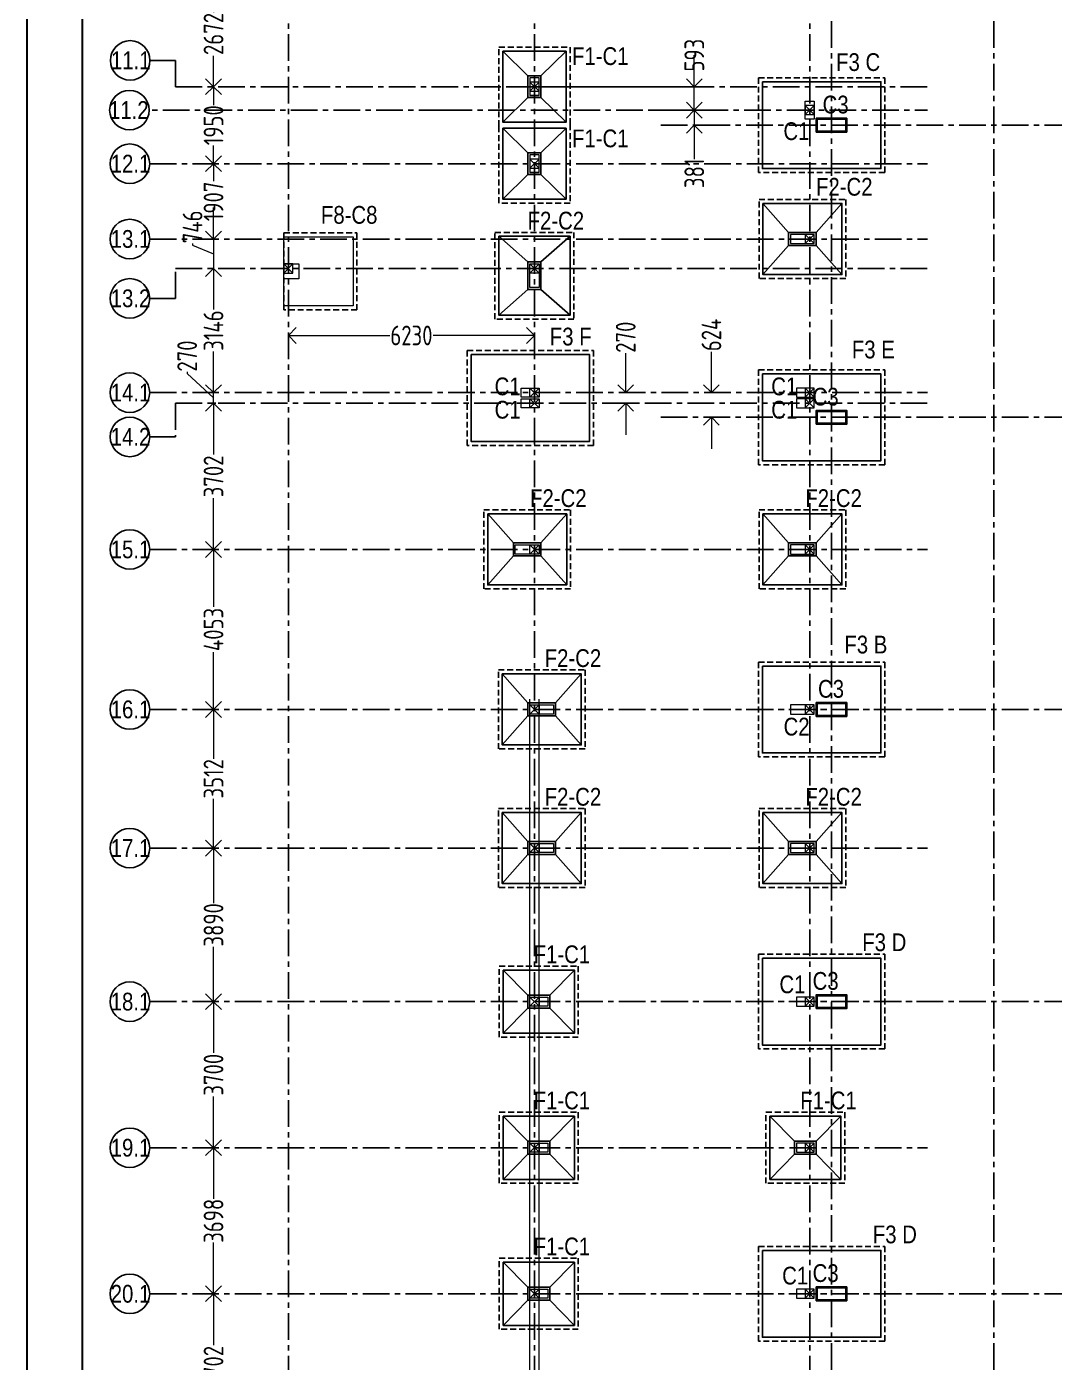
# Model space of a CAD drawing. Header units: inches. Extents: x -605 to 2991212, y -2872845 to 0.
# Drawn here: x 2283562 to 2309579, y -2703686 to -2669857 of the extents above; entities that cross this region are included whole.
import ezdxf

# ---------------------------------------------------------------- set-up
doc = ezdxf.new("R2010")
doc.units = ezdxf.units.IN
doc.header["$LTSCALE"] = 600
doc.header["$MEASUREMENT"] = 0
doc.linetypes.add('CENTER', pattern=[2, 1.25, -0.25, 0.25, -0.25])
doc.linetypes.add('DASHED2', pattern=[0.375, 0.25, -0.125])
for name, color, linetype, lineweight in [('GB', 6, 'Continuous', 20), ('PV_MASONRY', 10, 'Continuous', 0), ('PV_TEXT_ROMANS', 7, 'Continuous', 0), ('rDIMension', 1, 'Continuous', 18), ('rRCC 2', 40, 'Continuous', 15), ('rSHEET', 2, 'Continuous', 30)]:
    doc.layers.add(name, color=color, linetype=linetype, lineweight=lineweight)
doc.layers.add('SnT-CENTER2', color=8, linetype='CENTER')
doc.styles.add('DIM', font='geniso.shx', dxfattribs={"width": 0.85})
doc.styles.add('J.P', font='ARIALN.TTF')
doc.dimstyles.new('ST-100', dxfattribs={"dimscale": 100, "dimtxt": 2.5, "dimasz": 2, "dimexe": 0.18, "dimexo": 0.0625, "dimgap": 0.2, "dimtad": 0, "dimdec": 0, "dimzin": 0, "dimdsep": 46, "dimtxsty": 'DIM', "dimblk": 'OPEN90', "dimcen": 0.09, "dimclrd": 256, "dimclrt": 7, "dimadec": 0, "dimazin": 0, "dimtfac": 1, "dimtdec": 0, "dimtofl": 0, "dimtmove": 0, "dimatfit": 3, "dimldrblk": 'OPEN90', "dimfxl": 1, "dimtolj": 1, "dimtzin": 0, "dimlwd": -1, "dimarcsym": 0})

# ---------------------------------------------------------------- blocks, each defined once
blk = doc.blocks.new('_Open90')
at = {"color": 0, "linetype": 'ByBlock', "lineweight": -2}
for p, q in [((0, 0), (-1, 0)), ((-0.5, 0.5), (0, 0)), ((0, 0), (-0.5, -0.5))]:
    blk.add_line(p, q, dxfattribs=at)
blk = doc.blocks.new('*D1344')
at = {"layer": 'Defpoints', "color": 0, "linetype": 'ByBlock'}
for p in [(2288538, -2668705), (2288291, -2671377), (2288291, -2671377)]:
    blk.add_point(p, dxfattribs=at)
at = {"layer": 'rDIMension', "color": 0, "linetype": 'ByBlock', "lineweight": -2}
for p, q in [((2288538, -2668705), (2288291, -2668705)), ((2288291, -2671377), (2288291, -2671377))]:
    blk.add_line(p, q, dxfattribs=at)
at = {"layer": 'rDIMension'}
for p, q in [((2288291, -2669105), (2288291, -2669489)), ((2288291, -2670977), (2288291, -2670592))]:
    blk.add_line(p, q, dxfattribs=at)
at = {"layer": 'rDIMension', "linetype": 'ByBlock', "xscale": 400, "yscale": 400, "zscale": 400}
for p, rotation in [((2288291, -2668705), 90), ((2288291, -2671377), 270)]:
    blk.add_blockref('_Open90', p, dxfattribs=dict(at, rotation=rotation))
at = {"layer": 'rDIMension', "color": 7, "linetype": 'ByBlock', "insert": (2288291, -2670041), "char_height": 500, "attachment_point": 5, "rotation": 90, "style": 'DIM'}
blk.add_mtext('\\A1;2672', dxfattribs=at)
blk = doc.blocks.new('*D1345')
at = {"layer": 'Defpoints', "color": 0, "linetype": 'ByBlock'}
for p in [(2288291, -2671377), (2288291, -2673327), (2288291, -2673327)]:
    blk.add_point(p, dxfattribs=at)
at = {"layer": 'rDIMension', "color": 0, "linetype": 'ByBlock', "lineweight": -2}
for p, q in [((2288291, -2671377), (2288291, -2671377)), ((2288291, -2673327), (2288291, -2673327))]:
    blk.add_line(p, q, dxfattribs=at)
at = {"layer": 'rDIMension'}
for p, q in [((2288291, -2671777), (2288291, -2671842)), ((2288291, -2672927), (2288291, -2672862))]:
    blk.add_line(p, q, dxfattribs=at)
at = {"layer": 'rDIMension', "linetype": 'ByBlock', "xscale": 400, "yscale": 400, "zscale": 400}
for p, rotation in [((2288291, -2671377), 90), ((2288291, -2673327), 270)]:
    blk.add_blockref('_Open90', p, dxfattribs=dict(at, rotation=rotation))
at = {"layer": 'rDIMension', "color": 7, "linetype": 'ByBlock', "insert": (2288291, -2672352), "char_height": 500, "attachment_point": 5, "rotation": 90, "style": 'DIM'}
blk.add_mtext('\\A1;1950', dxfattribs=at)
blk = doc.blocks.new('*D1346')
at = {"layer": 'Defpoints', "color": 0, "linetype": 'ByBlock'}
for p in [(2288291, -2673327), (2288291, -2675235), (2288291, -2675235)]:
    blk.add_point(p, dxfattribs=at)
at = {"layer": 'rDIMension', "color": 0, "linetype": 'ByBlock', "lineweight": -2}
for p, q in [((2288291, -2673327), (2288291, -2673327)), ((2288291, -2675235), (2288291, -2675235))]:
    blk.add_line(p, q, dxfattribs=at)
at = {"layer": 'rDIMension'}
for p, q in [((2288291, -2673727), (2288291, -2673771)), ((2288291, -2674835), (2288291, -2674790))]:
    blk.add_line(p, q, dxfattribs=at)
at = {"layer": 'rDIMension', "linetype": 'ByBlock', "xscale": 400, "yscale": 400, "zscale": 400}
for p, rotation in [((2288291, -2673327), 90), ((2288291, -2675235), 270)]:
    blk.add_blockref('_Open90', p, dxfattribs=dict(at, rotation=rotation))
at = {"layer": 'rDIMension', "color": 7, "linetype": 'ByBlock', "insert": (2288291, -2674281), "char_height": 500, "attachment_point": 5, "rotation": 90, "style": 'DIM'}
blk.add_mtext('\\A1;1907', dxfattribs=at)
blk = doc.blocks.new('*D1347')
at = {"layer": 'Defpoints', "color": 0, "linetype": 'ByBlock'}
for p in [(2288291, -2675980), (2288291, -2679126), (2288291, -2679126)]:
    blk.add_point(p, dxfattribs=at)
at = {"layer": 'rDIMension', "color": 0, "linetype": 'ByBlock', "lineweight": -2}
for p, q in [((2288291, -2675980), (2288291, -2675980)), ((2288291, -2679126), (2288291, -2679126))]:
    blk.add_line(p, q, dxfattribs=at)
at = {"layer": 'rDIMension'}
for p, q in [((2288291, -2676380), (2288291, -2677023)), ((2288291, -2678726), (2288291, -2678083))]:
    blk.add_line(p, q, dxfattribs=at)
at = {"layer": 'rDIMension', "linetype": 'ByBlock', "xscale": 400, "yscale": 400, "zscale": 400}
for p, rotation in [((2288291, -2675980), 90), ((2288291, -2679126), 270)]:
    blk.add_blockref('_Open90', p, dxfattribs=dict(at, rotation=rotation))
at = {"layer": 'rDIMension', "color": 7, "linetype": 'ByBlock', "insert": (2288291, -2677553), "char_height": 500, "attachment_point": 5, "rotation": 90, "style": 'DIM'}
blk.add_mtext('\\A1;3146', dxfattribs=at)
blk = doc.blocks.new('*D1348')
at = {"layer": 'Defpoints', "color": 0, "linetype": 'ByBlock'}
for p in [(2288291, -2679396), (2288291, -2683098), (2288291, -2683098)]:
    blk.add_point(p, dxfattribs=at)
at = {"layer": 'rDIMension', "color": 0, "linetype": 'ByBlock', "lineweight": -2}
for p, q in [((2288291, -2679396), (2288291, -2679396)), ((2288291, -2683098), (2288291, -2683098))]:
    blk.add_line(p, q, dxfattribs=at)
at = {"layer": 'rDIMension'}
for p, q in [((2288291, -2679796), (2288291, -2680696)), ((2288291, -2682698), (2288291, -2681798))]:
    blk.add_line(p, q, dxfattribs=at)
at = {"layer": 'rDIMension', "linetype": 'ByBlock', "xscale": 400, "yscale": 400, "zscale": 400}
for p, rotation in [((2288291, -2679396), 90), ((2288291, -2683098), 270)]:
    blk.add_blockref('_Open90', p, dxfattribs=dict(at, rotation=rotation))
at = {"layer": 'rDIMension', "color": 7, "linetype": 'ByBlock', "insert": (2288291, -2681247), "char_height": 500, "attachment_point": 5, "rotation": 90, "style": 'DIM'}
blk.add_mtext('\\A1;3702', dxfattribs=at)
blk = doc.blocks.new('*D1349')
at = {"layer": 'Defpoints', "color": 0, "linetype": 'ByBlock'}
for p in [(2288291, -2683098), (2288291, -2687150), (2288291, -2687150)]:
    blk.add_point(p, dxfattribs=at)
at = {"layer": 'rDIMension', "color": 0, "linetype": 'ByBlock', "lineweight": -2}
for p, q in [((2288291, -2683098), (2288291, -2683098)), ((2288291, -2687150), (2288291, -2687150))]:
    blk.add_line(p, q, dxfattribs=at)
at = {"layer": 'rDIMension'}
for p, q in [((2288291, -2683498), (2288291, -2684552)), ((2288291, -2686750), (2288291, -2685697))]:
    blk.add_line(p, q, dxfattribs=at)
at = {"layer": 'rDIMension', "linetype": 'ByBlock', "xscale": 400, "yscale": 400, "zscale": 400}
for p, rotation in [((2288291, -2683098), 90), ((2288291, -2687150), 270)]:
    blk.add_blockref('_Open90', p, dxfattribs=dict(at, rotation=rotation))
at = {"layer": 'rDIMension', "color": 7, "linetype": 'ByBlock', "insert": (2288291, -2685124), "char_height": 500, "attachment_point": 5, "rotation": 90, "style": 'DIM'}
blk.add_mtext('\\A1;4053', dxfattribs=at)
blk = doc.blocks.new('*D1350')
at = {"layer": 'Defpoints', "color": 0, "linetype": 'ByBlock'}
for p in [(2288291, -2687150), (2288291, -2690662), (2288291, -2690662)]:
    blk.add_point(p, dxfattribs=at)
at = {"layer": 'rDIMension', "color": 0, "linetype": 'ByBlock', "lineweight": -2}
for p, q in [((2288291, -2687150), (2288291, -2687150)), ((2288291, -2690662), (2288291, -2690662))]:
    blk.add_line(p, q, dxfattribs=at)
at = {"layer": 'rDIMension'}
for p, q in [((2288291, -2687550), (2288291, -2688397)), ((2288291, -2690262), (2288291, -2689415))]:
    blk.add_line(p, q, dxfattribs=at)
at = {"layer": 'rDIMension', "linetype": 'ByBlock', "xscale": 400, "yscale": 400, "zscale": 400}
for p, rotation in [((2288291, -2687150), 90), ((2288291, -2690662), 270)]:
    blk.add_blockref('_Open90', p, dxfattribs=dict(at, rotation=rotation))
at = {"layer": 'rDIMension', "color": 7, "linetype": 'ByBlock', "insert": (2288291, -2688906), "char_height": 500, "attachment_point": 5, "rotation": 90, "style": 'DIM'}
blk.add_mtext('\\A1;3512', dxfattribs=at)
blk = doc.blocks.new('*D1351')
at = {"layer": 'Defpoints', "color": 0, "linetype": 'ByBlock'}
for p in [(2288291, -2690662), (2288291, -2694552), (2288291, -2694552)]:
    blk.add_point(p, dxfattribs=at)
at = {"layer": 'rDIMension', "color": 0, "linetype": 'ByBlock', "lineweight": -2}
for p, q in [((2288291, -2690662), (2288291, -2690662)), ((2288291, -2694552), (2288291, -2694552))]:
    blk.add_line(p, q, dxfattribs=at)
at = {"layer": 'rDIMension'}
for p, q in [((2288291, -2691062), (2288291, -2692055)), ((2288291, -2694152), (2288291, -2693159))]:
    blk.add_line(p, q, dxfattribs=at)
at = {"layer": 'rDIMension', "linetype": 'ByBlock', "xscale": 400, "yscale": 400, "zscale": 400}
for p, rotation in [((2288291, -2690662), 90), ((2288291, -2694552), 270)]:
    blk.add_blockref('_Open90', p, dxfattribs=dict(at, rotation=rotation))
at = {"layer": 'rDIMension', "color": 7, "linetype": 'ByBlock', "insert": (2288291, -2692607), "char_height": 500, "attachment_point": 5, "rotation": 90, "style": 'DIM'}
blk.add_mtext('\\A1;3890', dxfattribs=at)
blk = doc.blocks.new('*D1352')
at = {"layer": 'Defpoints', "color": 0, "linetype": 'ByBlock'}
for p in [(2288291, -2694552), (2288291, -2698252), (2288291, -2698252)]:
    blk.add_point(p, dxfattribs=at)
at = {"layer": 'rDIMension', "color": 0, "linetype": 'ByBlock', "lineweight": -2}
for p, q in [((2288291, -2694552), (2288291, -2694552)), ((2288291, -2698252), (2288291, -2698252))]:
    blk.add_line(p, q, dxfattribs=at)
at = {"layer": 'rDIMension'}
for p, q in [((2288291, -2694952), (2288291, -2695851)), ((2288291, -2697852), (2288291, -2696953))]:
    blk.add_line(p, q, dxfattribs=at)
at = {"layer": 'rDIMension', "linetype": 'ByBlock', "xscale": 400, "yscale": 400, "zscale": 400}
for p, rotation in [((2288291, -2694552), 90), ((2288291, -2698252), 270)]:
    blk.add_blockref('_Open90', p, dxfattribs=dict(at, rotation=rotation))
at = {"layer": 'rDIMension', "color": 7, "linetype": 'ByBlock', "insert": (2288291, -2696402), "char_height": 500, "attachment_point": 5, "rotation": 90, "style": 'DIM'}
blk.add_mtext('\\A1;3700', dxfattribs=at)
blk = doc.blocks.new('*D1353')
at = {"layer": 'Defpoints', "color": 0, "linetype": 'ByBlock'}
for p in [(2288291, -2698252), (2288291, -2701950), (2288291, -2701950)]:
    blk.add_point(p, dxfattribs=at)
at = {"layer": 'rDIMension', "color": 0, "linetype": 'ByBlock', "lineweight": -2}
for p, q in [((2288291, -2698252), (2288291, -2698252)), ((2288291, -2701950), (2288291, -2701950))]:
    blk.add_line(p, q, dxfattribs=at)
at = {"layer": 'rDIMension'}
for p, q in [((2288291, -2698652), (2288291, -2699549)), ((2288291, -2701550), (2288291, -2700653))]:
    blk.add_line(p, q, dxfattribs=at)
at = {"layer": 'rDIMension', "linetype": 'ByBlock', "xscale": 400, "yscale": 400, "zscale": 400}
for p, rotation in [((2288291, -2698252), 90), ((2288291, -2701950), 270)]:
    blk.add_blockref('_Open90', p, dxfattribs=dict(at, rotation=rotation))
at = {"layer": 'rDIMension', "color": 7, "linetype": 'ByBlock', "insert": (2288291, -2700101), "char_height": 500, "attachment_point": 5, "rotation": 90, "style": 'DIM'}
blk.add_mtext('\\A1;3698', dxfattribs=at)
blk = doc.blocks.new('*D1354')
at = {"layer": 'Defpoints', "color": 0, "linetype": 'ByBlock'}
for p in [(2288291, -2701950), (2288291, -2705652), (2288291, -2705652)]:
    blk.add_point(p, dxfattribs=at)
at = {"layer": 'rDIMension', "color": 0, "linetype": 'ByBlock', "lineweight": -2}
for p, q in [((2288291, -2701950), (2288291, -2701950)), ((2288291, -2705652), (2288291, -2705652))]:
    blk.add_line(p, q, dxfattribs=at)
at = {"layer": 'rDIMension'}
for p, q in [((2288291, -2702350), (2288291, -2703250)), ((2288291, -2705252), (2288291, -2704353))]:
    blk.add_line(p, q, dxfattribs=at)
at = {"layer": 'rDIMension', "linetype": 'ByBlock', "xscale": 400, "yscale": 400, "zscale": 400}
for p, rotation in [((2288291, -2701950), 90), ((2288291, -2705652), 270)]:
    blk.add_blockref('_Open90', p, dxfattribs=dict(at, rotation=rotation))
at = {"layer": 'rDIMension', "color": 7, "linetype": 'ByBlock', "insert": (2288291, -2703801), "char_height": 500, "attachment_point": 5, "rotation": 90, "style": 'DIM'}
blk.add_mtext('\\A1;3702', dxfattribs=at)
blk = doc.blocks.new('*D1423')
at = {"layer": 'Defpoints', "color": 0, "linetype": 'ByBlock'}
for p in [(2300898, -2679126), (2301269, -2679126), (2301269, -2679750)]:
    blk.add_point(p, dxfattribs=at)
at = {"layer": 'rDIMension'}
for p, q in [((2300898, -2679126), (2300898, -2678088)), ((2300898, -2678726), (2300898, -2678326)), ((2300898, -2680150), (2300898, -2680550))]:
    blk.add_line(p, q, dxfattribs=at)
at = {"layer": 'rDIMension', "color": 0, "linetype": 'ByBlock', "lineweight": -2}
for p, q in [((2301269, -2679126), (2300898, -2679126)), ((2301269, -2679750), (2300898, -2679750))]:
    blk.add_line(p, q, dxfattribs=at)
at = {"layer": 'rDIMension', "linetype": 'ByBlock', "xscale": 400, "yscale": 400, "zscale": 400}
for p, rotation in [((2300898, -2679126), 270), ((2300898, -2679750), 90)]:
    blk.add_blockref('_Open90', p, dxfattribs=dict(at, rotation=rotation))
at = {"layer": 'rDIMension', "color": 7, "linetype": 'ByBlock', "insert": (2300898, -2677664), "char_height": 500, "attachment_point": 5, "rotation": 90, "style": 'DIM'}
blk.add_mtext('\\A1;624', dxfattribs=at)
blk = doc.blocks.new('*D1424')
at = {"layer": 'Defpoints', "color": 0, "linetype": 'ByBlock'}
for p in [(2300865, -2671970), (2300465, -2672350), (2300865, -2672350)]:
    blk.add_point(p, dxfattribs=at)
at = {"layer": 'rDIMension'}
for p, q in [((2300465, -2671570), (2300465, -2671170)), ((2300465, -2672350), (2300465, -2673209)), ((2300465, -2672750), (2300465, -2673150))]:
    blk.add_line(p, q, dxfattribs=at)
at = {"layer": 'rDIMension', "color": 0, "linetype": 'ByBlock', "lineweight": -2}
for p, q in [((2300865, -2671970), (2300465, -2671970)), ((2300865, -2672350), (2300465, -2672350))]:
    blk.add_line(p, q, dxfattribs=at)
at = {"layer": 'rDIMension', "linetype": 'ByBlock', "xscale": 400, "yscale": 400, "zscale": 400}
for p, rotation in [((2300465, -2671970), 270), ((2300465, -2672350), 90)]:
    blk.add_blockref('_Open90', p, dxfattribs=dict(at, rotation=rotation))
at = {"layer": 'rDIMension', "color": 7, "linetype": 'ByBlock', "insert": (2300465, -2673569), "char_height": 500, "attachment_point": 5, "rotation": 90, "style": 'DIM'}
blk.add_mtext('\\A1;381', dxfattribs=at)
blk = doc.blocks.new('*D1438')
at = {"layer": 'Defpoints', "color": 0, "linetype": 'DASHED2'}
for p in [(2298728, -2679126), (2299007, -2679126), (2299007, -2679396)]:
    blk.add_point(p, dxfattribs=at)
at = {"layer": 'rDIMension'}
for p, q in [((2298728, -2679126), (2298728, -2678123)), ((2298728, -2678726), (2298728, -2678326)), ((2298728, -2679796), (2298728, -2680196))]:
    blk.add_line(p, q, dxfattribs=at)
at = {"layer": 'rDIMension', "color": 0, "linetype": 'ByBlock', "lineweight": -2}
for p, q in [((2299007, -2679126), (2298728, -2679126)), ((2299007, -2679396), (2298728, -2679396))]:
    blk.add_line(p, q, dxfattribs=at)
at = {"layer": 'rDIMension', "linetype": 'DASHED2', "xscale": 400, "yscale": 400, "zscale": 400}
for p, rotation in [((2298728, -2679126), 270), ((2298728, -2679396), 90)]:
    blk.add_blockref('_Open90', p, dxfattribs=dict(at, rotation=rotation))
at = {"layer": 'rDIMension', "color": 7, "linetype": 'DASHED2', "insert": (2298728, -2677721), "char_height": 500, "attachment_point": 5, "rotation": 90, "style": 'DIM'}
blk.add_mtext('\\A1;270', dxfattribs=at)
blk = doc.blocks.new('*D1445')
at = {"layer": 'Defpoints', "color": 0, "linetype": 'DASHED2'}
for p in [(2295724, -2671377), (2299349, -2671970), (2300465, -2671970)]:
    blk.add_point(p, dxfattribs=at)
at = {"layer": 'rDIMension'}
for p, q in [((2300465, -2670977), (2300465, -2670577)), ((2300465, -2672370), (2300465, -2672770))]:
    blk.add_line(p, q, dxfattribs=at)
at = {"layer": 'rDIMension', "color": 0, "linetype": 'ByBlock', "lineweight": -2}
for p, q in [((2295724, -2671377), (2300465, -2671377)), ((2299349, -2671970), (2300465, -2671970))]:
    blk.add_line(p, q, dxfattribs=at)
at = {"layer": 'rDIMension', "linetype": 'DASHED2', "xscale": 400, "yscale": 400, "zscale": 400}
for p, rotation in [((2300465, -2671377), 270), ((2300465, -2671970), 90)]:
    blk.add_blockref('_Open90', p, dxfattribs=dict(at, rotation=rotation))
at = {"layer": 'rDIMension', "color": 7, "linetype": 'DASHED2', "insert": (2300465, -2670577), "char_height": 500, "attachment_point": 5, "rotation": 90, "style": 'DIM'}
blk.add_mtext('\\A1;593', dxfattribs=at)
blk = doc.blocks.new('*D1461')
at = {"layer": 'Defpoints', "color": 0, "linetype": 'DASHED2'}
for p in [(2288291, -2679126), (2288351, -2679126), (2288351, -2679396)]:
    blk.add_point(p, dxfattribs=at)
at = {"layer": 'rDIMension'}
for p, q in [((2288291, -2678726), (2288291, -2678326)), ((2287623, -2678601), (2287623, -2678641)), ((2287623, -2678641), (2288291, -2679261)), ((2288291, -2679396), (2288291, -2679126)), ((2288291, -2679796), (2288291, -2680196))]:
    blk.add_line(p, q, dxfattribs=at)
at = {"layer": 'rDIMension', "color": 0, "linetype": 'ByBlock', "lineweight": -2}
for p, q in [((2288351, -2679126), (2288291, -2679126)), ((2288351, -2679396), (2288291, -2679396))]:
    blk.add_line(p, q, dxfattribs=at)
at = {"layer": 'rDIMension', "linetype": 'DASHED2', "xscale": 400, "yscale": 400, "zscale": 400}
for p, rotation in [((2288291, -2679126), 270), ((2288291, -2679396), 90)]:
    blk.add_blockref('_Open90', p, dxfattribs=dict(at, rotation=rotation))
at = {"layer": 'rDIMension', "color": 7, "linetype": 'DASHED2', "insert": (2287623, -2678198), "char_height": 500, "attachment_point": 5, "rotation": 90, "style": 'DIM'}
blk.add_mtext('\\A1;270', dxfattribs=at)
blk = doc.blocks.new('*D1462')
at = {"layer": 'Defpoints', "color": 0, "linetype": 'DASHED2'}
for p in [(2288422, -2675235), (2288291, -2675980), (2288291, -2675980)]:
    blk.add_point(p, dxfattribs=at)
at = {"layer": 'rDIMension'}
for p, q in [((2288291, -2674835), (2288291, -2674435)), ((2287761, -2675350), (2287761, -2675390)), ((2287761, -2675390), (2288291, -2675607)), ((2288291, -2675235), (2288291, -2675980)), ((2288291, -2676380), (2288291, -2676780))]:
    blk.add_line(p, q, dxfattribs=at)
at = {"layer": 'rDIMension', "color": 0, "linetype": 'ByBlock', "lineweight": -2}
for p, q in [((2288422, -2675235), (2288291, -2675235)), ((2288291, -2675980), (2288291, -2675980))]:
    blk.add_line(p, q, dxfattribs=at)
at = {"layer": 'rDIMension', "linetype": 'DASHED2', "xscale": 400, "yscale": 400, "zscale": 400}
for p, rotation in [((2288291, -2675235), 270), ((2288291, -2675980), 90)]:
    blk.add_blockref('_Open90', p, dxfattribs=dict(at, rotation=rotation))
at = {"layer": 'rDIMension', "color": 7, "linetype": 'DASHED2', "insert": (2287761, -2674926), "char_height": 500, "attachment_point": 5, "rotation": 90, "style": 'DIM'}
blk.add_mtext('\\A1;746', dxfattribs=at)
blk = doc.blocks.new('*D1634')
at = {"layer": 'Defpoints', "color": 0, "linetype": 'DASHED2'}
for p in [(2290188, -2677615), (2290188, -2677677), (2296418, -2677615)]:
    blk.add_point(p, dxfattribs=at)
at = {"layer": 'rDIMension', "color": 0, "linetype": 'ByBlock', "lineweight": -2}
for p, q in [((2290188, -2677615), (2290188, -2677677)), ((2296418, -2677615), (2296418, -2677677))]:
    blk.add_line(p, q, dxfattribs=at)
at = {"layer": 'rDIMension'}
for p, q in [((2290588, -2677677), (2292752, -2677677)), ((2296018, -2677677), (2293855, -2677677))]:
    blk.add_line(p, q, dxfattribs=at)
at = {"layer": 'rDIMension', "linetype": 'DASHED2', "xscale": 400, "yscale": 400, "zscale": 400, "rotation": 180}
blk.add_blockref('_Open90', (2290188, -2677677), dxfattribs=at)
at = {"layer": 'rDIMension', "linetype": 'DASHED2', "xscale": 400, "yscale": 400, "zscale": 400}
blk.add_blockref('_Open90', (2296418, -2677677), dxfattribs=at)
at = {"layer": 'rDIMension', "color": 7, "linetype": 'DASHED2', "insert": (2293303, -2677677), "char_height": 500, "attachment_point": 5, "style": 'DIM'}
blk.add_mtext('\\A1;6230', dxfattribs=at)

msp = doc.modelspace()

# ---------------------------------------------------------------- linework, layer by layer
at = {"color": 7, "linetype": 'DASHED2'}
for points in [[(2295518.1, -2672376.9), (2295518.1, -2670376.9), (2297318.1, -2670376.9), (2297318.1, -2672376.9)], [(2297318.1, -2672327.1), (2297318.1, -2674327.1), (2295518.1, -2674327.1), (2295518.1, -2672327.1)]]:
    msp.add_lwpolyline(points, dxfattribs=at)
at = {"color": 1, "linetype": 'ByBlock'}
for points in [[(2297218.1, -2670476.9), (2297218.1, -2672276.9), (2295618.1, -2672276.9), (2295618.1, -2670476.9)], [(2296253.1, -2671651.9), (2296583.1, -2671651.9), (2296583.1, -2671101.9), (2296253.1, -2671101.9)], [(2302188.1, -2671250.4), (2305188.1, -2671250.4), (2305188.1, -2673450.4), (2302188.1, -2673450.4)], [(2297218.1, -2672427.1), (2297218.1, -2674227.1), (2295618.1, -2674227.1), (2295618.1, -2672427.1)], [(2296253.1, -2673602.1), (2296583.1, -2673602.1), (2296583.1, -2673052.1), (2296253.1, -2673052.1)], [(2302203.1, -2674334.5), (2304203.1, -2674334.5), (2304203.1, -2676134.5), (2302203.1, -2676134.5)], [(2297318.1, -2675165.4), (2297318.1, -2677165.4), (2295518.1, -2677165.4), (2295518.1, -2675165.4)], [(2303553.1, -2675399.5), (2303553.1, -2675069.5), (2302853.1, -2675069.5), (2302853.1, -2675399.5)], [(2296253.1, -2675815.4), (2296583.1, -2675815.4), (2296583.1, -2676515.4), (2296253.1, -2676515.4)], [(2294813.1, -2678161.1), (2297813.1, -2678161.1), (2297813.1, -2680361.1), (2294813.1, -2680361.1)], [(2302188.1, -2678650.4), (2305188.1, -2678650.4), (2305188.1, -2680850.4), (2302188.1, -2680850.4)], [(2295233.1, -2682197.6), (2297233.1, -2682197.6), (2297233.1, -2683997.6), (2295233.1, -2683997.6)], [(2302203.1, -2682197.6), (2304203.1, -2682197.6), (2304203.1, -2683997.6), (2302203.1, -2683997.6)], [(2295883.1, -2683262.6), (2295883.1, -2682932.6), (2296583.1, -2682932.6), (2296583.1, -2683262.6)], [(2303553.1, -2683262.6), (2303553.1, -2682932.6), (2302853.1, -2682932.6), (2302853.1, -2683262.6)], [(2295603.1, -2686250.4), (2297603.1, -2686250.4), (2297603.1, -2688050.4), (2295603.1, -2688050.4)], [(2302188.1, -2686050.4), (2305188.1, -2686050.4), (2305188.1, -2688250.4), (2302188.1, -2688250.4)], [(2296253.1, -2687315.4), (2296253.1, -2686985.4), (2296953.1, -2686985.4), (2296953.1, -2687315.4)], [(2295603.1, -2689762), (2297603.1, -2689762), (2297603.1, -2691562), (2295603.1, -2691562)], [(2302203.1, -2689762), (2304203.1, -2689762), (2304203.1, -2691562), (2302203.1, -2691562)], [(2296253.1, -2690827), (2296253.1, -2690497), (2296953.1, -2690497), (2296953.1, -2690827)], [(2303553.1, -2690827), (2303553.1, -2690497), (2302853.1, -2690497), (2302853.1, -2690827)], [(2302188.1, -2693450.4), (2305188.1, -2693450.4), (2305188.1, -2695650.4), (2302188.1, -2695650.4)], [(2295628.1, -2693750.4), (2297428.1, -2693750.4), (2297428.1, -2695350.4), (2295628.1, -2695350.4)], [(2296253.1, -2694715.4), (2296253.1, -2694385.4), (2296803.1, -2694385.4), (2296803.1, -2694715.4)], [(2295628.1, -2697452), (2297428.1, -2697452), (2297428.1, -2699052), (2295628.1, -2699052)], [(2302378.1, -2697452), (2304178.1, -2697452), (2304178.1, -2699052), (2302378.1, -2699052)], [(2296253.1, -2698417), (2296253.1, -2698087), (2296803.1, -2698087), (2296803.1, -2698417)], [(2303553.1, -2698417), (2303553.1, -2698087), (2303003.1, -2698087), (2303003.1, -2698417)], [(2302188.1, -2700850.4), (2305188.1, -2700850.4), (2305188.1, -2703050.4), (2302188.1, -2703050.4)], [(2295628.1, -2701150.4), (2297428.1, -2701150.4), (2297428.1, -2702750.4), (2295628.1, -2702750.4)], [(2296253.1, -2702115.4), (2296253.1, -2701785.4), (2296803.1, -2701785.4), (2296803.1, -2702115.4)]]:
    msp.add_lwpolyline(points, close=True, dxfattribs=at)
for points in [[(2296253.1, -2671101.9), (2295618.1, -2670476.9)], [(2296583.1, -2671101.9), (2297218.1, -2670476.9)], [(2296253.1, -2671651.9), (2295618.1, -2672276.9)], [(2296583.1, -2671651.9), (2297218.1, -2672276.9)], [(2296253.1, -2673052.1), (2295618.1, -2672427.1)], [(2296583.1, -2673052.1), (2297218.1, -2672427.1)], [(2296253.1, -2673602.1), (2295618.1, -2674227.1)], [(2296583.1, -2673602.1), (2297218.1, -2674227.1)], [(2302203.1, -2674334.5), (2302853.1, -2675069.5)], [(2303553.1, -2675069.5), (2304203.1, -2674334.5)], [(2296253.1, -2675815.4), (2295518.1, -2675165.4)], [(2297318.1, -2675165.4), (2296583.1, -2675815.4)], [(2302853.1, -2675399.5), (2302203.1, -2676134.5)], [(2303553.1, -2675399.5), (2304203.1, -2676134.5)], [(2296253.1, -2676515.4), (2295518.1, -2677165.4)], [(2296583.1, -2676515.4), (2297318.1, -2677165.4)], [(2295233.1, -2682197.6), (2295883.1, -2682932.6)], [(2296583.1, -2682932.6), (2297233.1, -2682197.6)], [(2302203.1, -2682197.6), (2302853.1, -2682932.6)], [(2303553.1, -2682932.6), (2304203.1, -2682197.6)], [(2295883.1, -2683262.6), (2295233.1, -2683997.6)], [(2296583.1, -2683262.6), (2297233.1, -2683997.6)], [(2302853.1, -2683262.6), (2302203.1, -2683997.6)], [(2303553.1, -2683262.6), (2304203.1, -2683997.6)], [(2295603.1, -2686250.4), (2296253.1, -2686985.4)], [(2296953.1, -2686985.4), (2297603.1, -2686250.4)], [(2296253.1, -2687315.4), (2295603.1, -2688050.4)], [(2296953.1, -2687315.4), (2297603.1, -2688050.4)], [(2295603.1, -2689762), (2296253.1, -2690497)], [(2296953.1, -2690497), (2297603.1, -2689762)], [(2302203.1, -2689762), (2302853.1, -2690497)], [(2303553.1, -2690497), (2304203.1, -2689762)], [(2296253.1, -2690827), (2295603.1, -2691562)], [(2296953.1, -2690827), (2297603.1, -2691562)], [(2302853.1, -2690827), (2302203.1, -2691562)], [(2303553.1, -2690827), (2304203.1, -2691562)], [(2296253.1, -2694385.4), (2295628.1, -2693750.4)], [(2296803.1, -2694385.4), (2297428.1, -2693750.4)], [(2296253.1, -2694715.4), (2295628.1, -2695350.4)], [(2296803.1, -2694715.4), (2297428.1, -2695350.4)], [(2296253.1, -2698087), (2295628.1, -2697452)], [(2296803.1, -2698087), (2297428.1, -2697452)], [(2303003.1, -2698087), (2302378.1, -2697452)], [(2303553.1, -2698087), (2304178.1, -2697452)], [(2296253.1, -2698417), (2295628.1, -2699052)], [(2296803.1, -2698417), (2297428.1, -2699052)], [(2303003.1, -2698417), (2302378.1, -2699052)], [(2303553.1, -2698417), (2304178.1, -2699052)], [(2296253.1, -2701785.4), (2295628.1, -2701150.4)], [(2296803.1, -2701785.4), (2297428.1, -2701150.4)], [(2296253.1, -2702115.4), (2295628.1, -2702750.4)], [(2296803.1, -2702115.4), (2297428.1, -2702750.4)]]:
    msp.add_lwpolyline(points, dxfattribs=at)
at = {"color": 7, "linetype": 'DASHED2'}
for points in [[(2302088.1, -2671150.4), (2305288.1, -2671150.4), (2305288.1, -2673550.4), (2302088.1, -2673550.4)], [(2302103.1, -2674234.5), (2304303.1, -2674234.5), (2304303.1, -2676234.5), (2302103.1, -2676234.5)], [(2290073.1, -2677030.4), (2290073.1, -2675080.4), (2291923.1, -2675080.4), (2291923.1, -2677030.4)], [(2295418.1, -2675065.4), (2297418.1, -2675065.4), (2297418.1, -2677265.4), (2295418.1, -2677265.4)], [(2294713.1, -2678061.1), (2297913.1, -2678061.1), (2297913.1, -2680461.1), (2294713.1, -2680461.1)], [(2302088.1, -2678550.4), (2305288.1, -2678550.4), (2305288.1, -2680950.4), (2302088.1, -2680950.4)], [(2295133.1, -2682097.6), (2297333.1, -2682097.6), (2297333.1, -2684097.6), (2295133.1, -2684097.6)], [(2302103.1, -2682097.6), (2304303.1, -2682097.6), (2304303.1, -2684097.6), (2302103.1, -2684097.6)], [(2302088.1, -2685950.4), (2305288.1, -2685950.4), (2305288.1, -2688350.4), (2302088.1, -2688350.4)], [(2295503.1, -2686150.4), (2297703.1, -2686150.4), (2297703.1, -2688150.4), (2295503.1, -2688150.4)], [(2295503.1, -2689662), (2297703.1, -2689662), (2297703.1, -2691662), (2295503.1, -2691662)], [(2302103.1, -2689662), (2304303.1, -2689662), (2304303.1, -2691662), (2302103.1, -2691662)], [(2302088.1, -2693350.4), (2305288.1, -2693350.4), (2305288.1, -2695750.4), (2302088.1, -2695750.4)], [(2295528.1, -2693650.4), (2297528.1, -2693650.4), (2297528.1, -2695450.4), (2295528.1, -2695450.4)], [(2295528.1, -2697352), (2297528.1, -2697352), (2297528.1, -2699152), (2295528.1, -2699152)], [(2302278.1, -2697352), (2304278.1, -2697352), (2304278.1, -2699152), (2302278.1, -2699152)], [(2302088.1, -2700750.4), (2305288.1, -2700750.4), (2305288.1, -2703150.4), (2302088.1, -2703150.4)], [(2295528.1, -2701050.4), (2297528.1, -2701050.4), (2297528.1, -2702850.4), (2295528.1, -2702850.4)]]:
    msp.add_lwpolyline(points, close=True, dxfattribs=at)
at = {"color": 3, "linetype": 'ByBlock'}
for points in [[(2303553.1, -2672525.4), (2304323.1, -2672525.4), (2304323.1, -2672175.4), (2303553.1, -2672175.4)], [(2303553.1, -2679925.4), (2304323.1, -2679925.4), (2304323.1, -2679575.4), (2303553.1, -2679575.4)], [(2303553.1, -2687325.4), (2304323.1, -2687325.4), (2304323.1, -2686975.4), (2303553.1, -2686975.4)], [(2303553.1, -2694725.4), (2304323.1, -2694725.4), (2304323.1, -2694375.4), (2303553.1, -2694375.4)], [(2303553.1, -2702125.4), (2304323.1, -2702125.4), (2304323.1, -2701775.4), (2303553.1, -2701775.4)]]:
    msp.add_lwpolyline(points, close=True, dxfattribs=at)
at = {"color": 2, "linetype": 'ByBlock'}
for points in [[(2303578.1, -2672500.4), (2304298.1, -2672500.4), (2304298.1, -2672200.4), (2303578.1, -2672200.4)], [(2303578.1, -2679900.4), (2304298.1, -2679900.4), (2304298.1, -2679600.4), (2303578.1, -2679600.4)], [(2303578.1, -2687300.4), (2304298.1, -2687300.4), (2304298.1, -2687000.4), (2303578.1, -2687000.4)], [(2303578.1, -2694700.4), (2304298.1, -2694700.4), (2304298.1, -2694400.4), (2303578.1, -2694400.4)], [(2303578.1, -2702100.4), (2304298.1, -2702100.4), (2304298.1, -2701800.4), (2303578.1, -2701800.4)]]:
    msp.add_lwpolyline(points, close=True, dxfattribs=at)
at = {"color": 1, "linetype": 'ByBlock'}
for centre in [(2286180.1, -2670710.6), (2286161.1, -2671969.5), (2286174.4, -2673327.1), (2286174.4, -2675234.5), (2286174.4, -2676737.9), (2286174.4, -2679126.1), (2286174.4, -2680247.6), (2286174.4, -2683097.6), (2286174.4, -2687150.4), (2286174.4, -2690662), (2286174.4, -2694552), (2286174.4, -2698252), (2286174.4, -2701952)]:
    msp.add_circle(centre, 500.4, dxfattribs=at)
at = {"layer": 'GB', "color": 1}
msp.add_lwpolyline([(2290073.1, -2676930.4), (2290073.1, -2675180.4), (2291823.1, -2675180.4), (2291823.1, -2676930.4)], close=True, dxfattribs=at)
at = {"layer": 'PV_MASONRY'}
for p, q in [((2296533, -2671601.9), (2296303.1, -2671601.9)), ((2296533, -2673552.1), (2296303.1, -2673552.1))]:
    msp.add_line(p, q, dxfattribs=at)
at = {"layer": 'PV_MASONRY', "color": 8}
for points in [[(2358843.1, -2702248.4), (2358843.1, -2717109.9), (2296303.1, -2717109.9), (2296303.1, -2686887)], [(2358613.1, -2702248.4), (2358613.1, -2716879.9), (2296533.1, -2716879.9), (2296533.1, -2686887)]]:
    msp.add_lwpolyline(points, dxfattribs=at)
at = {"layer": 'rRCC 2', "color": 6}
for p, q in [((2296533.1, -2671491.9), (2296303.1, -2671261.9)), ((2296303.1, -2671491.9), (2296533.1, -2671261.9)), ((2303503.1, -2672084.5), (2303273.1, -2671854.5)), ((2303273.1, -2672084.5), (2303503.1, -2671854.5)), ((2296533.1, -2673442.1), (2296303.1, -2673212.1)), ((2296303.1, -2673442.1), (2296533.1, -2673212.1)), ((2303503.1, -2675119.5), (2303273.1, -2675349.5)), ((2303503.1, -2675349.5), (2303273.1, -2675119.5)), ((2290073.1, -2676095.4), (2290303.1, -2675865.4)), ((2290073.1, -2675865.4), (2290303.1, -2676095.4)), ((2296533.1, -2675865.4), (2296303.1, -2676095.4)), ((2296303.1, -2675865.4), (2296533.1, -2676095.4)), ((2296303.1, -2679011.1), (2296533.1, -2679241.1)), ((2296303.1, -2679241.1), (2296533.1, -2679011.1)), ((2303503.1, -2679011.1), (2303273.1, -2679241.1)), ((2303503.1, -2679241.1), (2303273.1, -2679011.1)), ((2296303.1, -2679281.1), (2296533.1, -2679511.1)), ((2296303.1, -2679511.1), (2296533.1, -2679281.1)), ((2303503.1, -2679281.1), (2303273.1, -2679511.1)), ((2303503.1, -2679511.1), (2303273.1, -2679281.1)), ((2296303.1, -2682982.6), (2296533.1, -2683212.6)), ((2296303.1, -2683212.6), (2296533.1, -2682982.6)), ((2303503.1, -2682982.6), (2303273.1, -2683212.6)), ((2303503.1, -2683212.6), (2303273.1, -2682982.6)), ((2296303.1, -2687035.4), (2296533.1, -2687265.4)), ((2296303.1, -2687265.4), (2296533.1, -2687035.4)), ((2303503.1, -2687035.4), (2303273.1, -2687265.4)), ((2303503.1, -2687265.4), (2303273.1, -2687035.4)), ((2296303.1, -2690547), (2296533.1, -2690777)), ((2296303.1, -2690777), (2296533.1, -2690547)), ((2303503.1, -2690547), (2303273.1, -2690777)), ((2303503.1, -2690777), (2303273.1, -2690547)), ((2296303.1, -2694435.4), (2296533.1, -2694665.4)), ((2296303.1, -2694665.4), (2296533.1, -2694435.4)), ((2303503.1, -2694435.4), (2303273.1, -2694665.4)), ((2303503.1, -2694665.4), (2303273.1, -2694435.4)), ((2296303.1, -2698137), (2296533.1, -2698367)), ((2296303.1, -2698367), (2296533.1, -2698137)), ((2303503.1, -2698137), (2303273.1, -2698367)), ((2303503.1, -2698367), (2303273.1, -2698137)), ((2296303.1, -2701835.4), (2296533.1, -2702065.4)), ((2296303.1, -2702065.4), (2296533.1, -2701835.4)), ((2303503.1, -2701835.4), (2303273.1, -2702065.4)), ((2303503.1, -2702065.4), (2303273.1, -2701835.4))]:
    msp.add_line(p, q, dxfattribs=at)
for points in [[(2296303.1, -2671601.9), (2296533.1, -2671601.9), (2296533.1, -2671151.9), (2296303.1, -2671151.9)], [(2296533.1, -2671491.9), (2296533.1, -2671261.9), (2296303.1, -2671261.9), (2296303.1, -2671491.9)], [(2303273.1, -2671744.5), (2303503.1, -2671744.5), (2303503.1, -2672194.5), (2303273.1, -2672194.5)], [(2303503.1, -2672084.5), (2303503.1, -2671854.5), (2303273.1, -2671854.5), (2303273.1, -2672084.5)], [(2296303.1, -2673552.1), (2296533.1, -2673552.1), (2296533.1, -2673102.1), (2296303.1, -2673102.1)], [(2296533.1, -2673442.1), (2296533.1, -2673212.1), (2296303.1, -2673212.1), (2296303.1, -2673442.1)], [(2303503.1, -2675349.5), (2303503.1, -2675119.5), (2302903.1, -2675119.5), (2302903.1, -2675349.5)], [(2303503.1, -2675119.5), (2303273.1, -2675119.5), (2303273.1, -2675349.5), (2303503.1, -2675349.5)], [(2290073.1, -2676095.4), (2290303.1, -2676095.4), (2290303.1, -2675865.4), (2290073.1, -2675865.4)], [(2290073.1, -2676245.4), (2290073.1, -2675865.4), (2290453.1, -2675865.4), (2290453.1, -2676245.4)], [(2296303.1, -2675865.4), (2296533.1, -2675865.4), (2296533.1, -2676465.4), (2296303.1, -2676465.4)], [(2296533.1, -2675865.4), (2296533.1, -2676095.4), (2296303.1, -2676095.4), (2296303.1, -2675865.4)], [(2296083.1, -2679241.1), (2296083.1, -2679011.1), (2296533.1, -2679011.1), (2296533.1, -2679241.1)], [(2296303.1, -2679011.1), (2296533.1, -2679011.1), (2296533.1, -2679241.1), (2296303.1, -2679241.1)], [(2303503.1, -2679241.1), (2303503.1, -2679011.1), (2303053.1, -2679011.1), (2303053.1, -2679241.1)], [(2303503.1, -2679011.1), (2303273.1, -2679011.1), (2303273.1, -2679241.1), (2303503.1, -2679241.1)], [(2296083.1, -2679511.1), (2296083.1, -2679281.1), (2296533.1, -2679281.1), (2296533.1, -2679511.1)], [(2296303.1, -2679281.1), (2296533.1, -2679281.1), (2296533.1, -2679511.1), (2296303.1, -2679511.1)], [(2303503.1, -2679511.1), (2303503.1, -2679281.1), (2303053.1, -2679281.1), (2303053.1, -2679511.1)], [(2303503.1, -2679281.1), (2303273.1, -2679281.1), (2303273.1, -2679511.1), (2303503.1, -2679511.1)], [(2295933.1, -2683212.6), (2295933.1, -2682982.6), (2296533.1, -2682982.6), (2296533.1, -2683212.6)], [(2296303.1, -2682982.6), (2296533.1, -2682982.6), (2296533.1, -2683212.6), (2296303.1, -2683212.6)], [(2303503.1, -2683212.6), (2303503.1, -2682982.6), (2302903.1, -2682982.6), (2302903.1, -2683212.6)], [(2303503.1, -2682982.6), (2303273.1, -2682982.6), (2303273.1, -2683212.6), (2303503.1, -2683212.6)], [(2296303.1, -2687265.4), (2296303.1, -2687035.4), (2296903.1, -2687035.4), (2296903.1, -2687265.4)], [(2296303.1, -2687035.4), (2296533.1, -2687035.4), (2296533.1, -2687265.4), (2296303.1, -2687265.4)], [(2303503.1, -2687265.4), (2303503.1, -2687035.4), (2302903.1, -2687035.4), (2302903.1, -2687265.4)], [(2303503.1, -2687035.4), (2303273.1, -2687035.4), (2303273.1, -2687265.4), (2303503.1, -2687265.4)], [(2296303.1, -2690777), (2296303.1, -2690547), (2296903.1, -2690547), (2296903.1, -2690777)], [(2296303.1, -2690547), (2296533.1, -2690547), (2296533.1, -2690777), (2296303.1, -2690777)], [(2303503.1, -2690777), (2303503.1, -2690547), (2302903.1, -2690547), (2302903.1, -2690777)], [(2303503.1, -2690547), (2303273.1, -2690547), (2303273.1, -2690777), (2303503.1, -2690777)], [(2296303.1, -2694665.4), (2296303.1, -2694435.4), (2296753.1, -2694435.4), (2296753.1, -2694665.4)], [(2296303.1, -2694435.4), (2296533.1, -2694435.4), (2296533.1, -2694665.4), (2296303.1, -2694665.4)], [(2303503.1, -2694665.4), (2303503.1, -2694435.4), (2303053.1, -2694435.4), (2303053.1, -2694665.4)], [(2303503.1, -2694435.4), (2303273.1, -2694435.4), (2303273.1, -2694665.4), (2303503.1, -2694665.4)], [(2296303.1, -2698367), (2296303.1, -2698137), (2296753.1, -2698137), (2296753.1, -2698367)], [(2296303.1, -2698137), (2296533.1, -2698137), (2296533.1, -2698367), (2296303.1, -2698367)], [(2303503.1, -2698367), (2303503.1, -2698137), (2303053.1, -2698137), (2303053.1, -2698367)], [(2303503.1, -2698137), (2303273.1, -2698137), (2303273.1, -2698367), (2303503.1, -2698367)], [(2296303.1, -2702065.4), (2296303.1, -2701835.4), (2296753.1, -2701835.4), (2296753.1, -2702065.4)], [(2296303.1, -2701835.4), (2296533.1, -2701835.4), (2296533.1, -2702065.4), (2296303.1, -2702065.4)], [(2303503.1, -2702065.4), (2303503.1, -2701835.4), (2303053.1, -2701835.4), (2303053.1, -2702065.4)], [(2303503.1, -2701835.4), (2303273.1, -2701835.4), (2303273.1, -2702065.4), (2303503.1, -2702065.4)]]:
    msp.add_lwpolyline(points, close=True, dxfattribs=at)
at = {"layer": 'rSHEET'}
msp.add_lwpolyline([(2388208.2, -2765195), (2388208.2, -2617194.8), (2283561.5, -2617194.8), (2283561.5, -2765195)], close=True, dxfattribs=at)
msp.add_lwpolyline([(2386801.3, -2762728.3), (2386801.3, -2619661.4, 0.4142136), (2385744.2, -2618604.3), (2286025.5, -2618604.3, 0.4142136), (2284968.4, -2619661.4), (2284968.4, -2762728.3, 0.4142136), (2286025.5, -2763785.4), (2385744.2, -2763785.4, 0.4142136)], format="xyb", close=True, dxfattribs=at)
at = {"layer": 'SnT-CENTER2', "color": 6, "ltscale": 0.9}
for p, q in [((2303938.1, -2622198.1), (2303938.1, -2723586.2)), ((2308048.1, -2622198.1), (2308048.1, -2723586.2)), ((2299614.3, -2672350.4), (2365919.7, -2672350.4)), ((2299614.3, -2679750.4), (2365919.7, -2679750.4)), ((2299614.3, -2687150.4), (2365919.7, -2687150.4)), ((2299614.3, -2694550.4), (2365919.7, -2694550.4)), ((2299614.3, -2701950.4), (2365919.7, -2701950.4))]:
    msp.add_line(p, q, dxfattribs=at)
at = {"layer": 'SnT-CENTER2', "color": 2, "ltscale": 0.9}
for p, q in [((2290188.1, -2623604.3), (2290188.1, -2721906.4)), ((2296418.1, -2623604.3), (2296418.1, -2721906.4)), ((2303388.1, -2623604.3), (2303388.1, -2721906.4)), ((2287329.6, -2670710.6), (2286680.6, -2670710.6)), ((2287329.6, -2671376.9), (2287329.6, -2670710.6)), ((2287329.6, -2671376.9), (2306372.1, -2671376.9)), ((2294165.9, -2671969.5), (2286661.5, -2671969.5)), ((2294165.9, -2671969.5), (2306372.1, -2671969.5)), ((2286674.9, -2673327.1), (2306372.1, -2673327.1)), ((2286674.9, -2675234.5), (2306372.1, -2675234.5)), ((2287329.6, -2675980.4), (2306372.1, -2675980.4)), ((2287329.6, -2676737.9), (2287329.6, -2675980.4)), ((2287329.6, -2676737.9), (2286655.8, -2676737.9)), ((2286674.9, -2679126.1), (2306372.1, -2679126.1)), ((2287329.6, -2679396.1), (2306372.1, -2679396.1)), ((2287329.6, -2679396.1), (2287329.6, -2680247.6)), ((2287329.6, -2680247.6), (2286674.9, -2680247.6)), ((2286674.9, -2683097.6), (2306372.1, -2683097.6)), ((2286674.9, -2687150.4), (2306372.1, -2687150.4)), ((2286674.9, -2690662), (2306372.1, -2690662)), ((2286674.9, -2694550.4), (2306372.1, -2694550.4)), ((2286674.9, -2698252), (2306372.1, -2698252)), ((2286674.9, -2701950.4), (2306372.1, -2701950.4))]:
    msp.add_line(p, q, dxfattribs=at)

# ---------------------------------------------------------------- texts
at = {"layer": 'PV_TEXT_ROMANS', "char_height": 450, "style": 'J.P'}
for s, insert, width, attachment_point in [('\\pxqc;F1-C1', (2297618.4, -2670376.8), 931.892, 1), ('\\pxqc;11.1', (2285729.6, -2670483.7), 931.892, 1), ('\\pxqc;F3 C', (2303541.8, -2670527.9), 2142.609, 1), ('\\pxqc;11.2', (2285680.5, -2671742.6), 931.892, 1), ('\\pxqc;C3', (2302974.7, -2671602.7), 2135.966, 1), ('\\pxqc;F1-C1', (2297618.4, -2672460.6), 931.892, 1), ('\\pxqc;C1', (2301983.1, -2672277.8), 2135.966, 1), ('\\pxqc;12.1', (2285724, -2673100.2), 931.892, 1), ('\\pxqc;F2-C2', (2303795.5, -2673686.4), 931.892, 1), ('\\pxqc;F8-C8', (2291260.3, -2674853.8), 931.892, 7), ('\\pxqc;F2-C2', (2296493.2, -2674543.5), 931.892, 1), ('\\pxqc;13.1', (2285724, -2675007.6), 931.892, 1), ('\\pxqc;13.2', (2285724, -2676511), 931.892, 1), ('\\pxqc;F3 F', (2296645.9, -2677480.7), 1379.089, 1), ('\\pxqc;F3 E', (2303887.2, -2677807.6), 2220.923, 1), ('\\pxqc;14.1', (2285724, -2678899.1), 931.892, 1), ('\\pxqc;C1', (2294669.7, -2678742.3), 2135.966, 1), ('\\pxqc;C1', (2301674.8, -2678742.3), 2135.966, 1), ('\\pxqc;C3', (2302722, -2679002.7), 2135.966, 1), ('\\pxqc;C1', (2294669.7, -2679333.3), 2135.966, 1), ('\\pxqc;C1', (2301674.8, -2679333.3), 2135.966, 1), ('\\pxqc;14.2', (2285724, -2680020.6), 931.892, 1), ('\\pxqc;F2-C2', (2296555.6, -2681572.4), 931.892, 1), ('\\pxqc;F2-C2', (2303525.6, -2681572.4), 931.892, 1), ('\\pxqc;15.1', (2285724, -2682870.7), 931.892, 1), ('\\pxqc;F3 B', (2303346.6, -2685281.4), 2923.952, 1), ('\\pxqc;F2-C2', (2296925.6, -2685625.3), 931.892, 1), ('\\pxqc;C3', (2302859, -2686402.7), 2135.966, 1), ('\\pxqc;16.1', (2285724, -2686923.5), 931.892, 1), ('\\pxqc;C2', (2301987.2, -2687360), 2135.966, 1), ('\\pxqc;F2-C2', (2296925.6, -2689136.8), 931.892, 1), ('\\pxqc;F2-C2', (2303525.6, -2689136.8), 931.892, 1), ('\\pxqc;17.1', (2285724, -2690435.1), 931.892, 1), ('\\pxqc;F1-C1', (2296645.9, -2693126.5), 931.892, 1), ('\\pxqc;F3 D', (2304221.7, -2692821.8), 2106.506, 1), ('\\pxqc;C3', (2302722, -2693801.2), 2135.966, 1), ('\\pxqc;C1', (2301881.5, -2693888), 2135.966, 1), ('\\pxqc;18.1', (2285724, -2694325.1), 931.892, 1), ('\\pxqc;F1-C1', (2296645.9, -2696828), 931.892, 1), ('\\pxqc;F1-C1', (2303395.9, -2696828), 931.892, 1), ('\\pxqc;19.1', (2285724, -2698025.1), 931.892, 1), ('\\pxqc;F3 D', (2304221.7, -2700221.8), 2641.462, 1), ('\\pxqc;F1-C1', (2296645.9, -2700526.5), 931.892, 1), ('\\pxqc;C3', (2302722, -2701201.2), 2135.966, 1), ('\\pxqc;C1', (2301951, -2701265.5), 2135.966, 1), ('\\pxqc;20.1', (2285724, -2701725.1), 931.892, 1)]:
    msp.add_mtext(s, dxfattribs=dict(at, insert=insert, width=width, attachment_point=attachment_point))

# ---------------------------------------------------------------- dimensions: what is measured, and where the dimension line sits
at = {"layer": 'rDIMension', "color": 1, "linetype": 'ByBlock'}
for base, p1, p2, picture, middle in [((2288290.9, -2671376.9), (2288537.6, -2668704.5), (2288290.9, -2671376.9), '*D1344', (2288290.9, -2670040.7)), ((2288290.9, -2673327.1), (2288290.9, -2671376.9), (2288290.9, -2673327.1), '*D1345', (2288290.9, -2672352)), ((2288290.9, -2675234.5), (2288290.9, -2673327.1), (2288290.9, -2675234.5), '*D1346', (2288290.9, -2674280.8)), ((2288290.9, -2679126.1), (2288290.9, -2675980.4), (2288290.9, -2679126.1), '*D1347', (2288290.9, -2677553.2)), ((2288290.8818, -2683097.597), (2288290.8818, -2679396.0526), (2288290.8818, -2683097.597), '*D1348', (2288290.8818, -2681246.8248)), ((2288290.9, -2687150.4), (2288290.9, -2683097.6), (2288290.9, -2687150.4), '*D1349', (2288290.9, -2685124)), ((2288290.9, -2690662), (2288290.9, -2687150.4), (2288290.9, -2690662), '*D1350', (2288290.9, -2688906.2)), ((2288290.9, -2694552), (2288290.9, -2690662), (2288290.9, -2694552), '*D1351', (2288290.9, -2692607)), ((2288290.9, -2698252), (2288290.9, -2694552), (2288290.9, -2698252), '*D1352', (2288290.9, -2696402)), ((2288290.9, -2701950.4), (2288290.9, -2698252), (2288290.9, -2701950.4), '*D1353', (2288290.9, -2700101.2)), ((2288290.9, -2705652), (2288290.9, -2701950.4), (2288290.9, -2705652), '*D1354', (2288290.9, -2703801.2))]:
    dim = msp.add_linear_dim(base=base, p1=p1, p2=p2, angle=90, dimstyle='ST-100', override={"dimtxt": 5, "dimasz": 4, "dimexe": 0, "dimexo": 0, "dimtmove": 1, "dimfxl": 1.25, "dimtfillclr": 256, "dimarcsym": 2}, dxfattribs=at)
    dim.commit()
    dim.dimension.update_dxf_attribs({"geometry": picture, "text_midpoint": middle})
for base, p1, p2, picture, middle in [((2300464.8, -2671969.5), (2295723.8, -2671376.9), (2299348.6, -2671969.5), '*D1445', (2300464.8, -2670576.9)), ((2300464.8, -2672350.4), (2300864.8, -2671969.5), (2300864.8, -2672350.4), '*D1424', (2300464.8, -2673569)), ((2288290.9, -2675980.4), (2288422.3, -2675234.5), (2288290.9, -2675980.4), '*D1462', (2287760.9, -2675329.9)), ((2298728.4, -2679126.1), (2299006.7, -2679396.1), (2299006.7, -2679126.1), '*D1438', (2298728.4, -2677720.8)), ((2300898.5, -2679126.1), (2301268.6, -2679750.4), (2301268.6, -2679126.1), '*D1423', (2300898.5, -2677664.4)), ((2288290.9, -2679126.1), (2288351.2, -2679396.1), (2288351.2, -2679126.1), '*D1461', (2287623.1, -2678580.8))]:
    dim = msp.add_linear_dim(base=base, p1=p1, p2=p2, angle=90, dimstyle='ST-100', override={"dimtxt": 5, "dimasz": 4, "dimexe": 0, "dimexo": 0, "dimblk": 'Open90', "dimtmove": 1, "dimfxl": 1.25, "dimtfillclr": 256, "dimarcsym": 2}, dxfattribs=at)
    dim.commit()
    dim.dimension.update_dxf_attribs({"geometry": picture, "text_midpoint": middle, "dimtype": 160})
dim = msp.add_linear_dim(base=(2290188.1, -2677677.1), p1=(2296418.1, -2677614.8), p2=(2290188.1, -2677614.8), dimstyle='ST-100', override={"dimtxt": 5, "dimasz": 4, "dimexe": 0, "dimexo": 0, "dimblk": 'Open90', "dimtmove": 1, "dimfxl": 1.25, "dimtfillclr": 256, "dimarcsym": 2}, dxfattribs=at)
dim.commit()
dim.dimension.update_dxf_attribs({"geometry": '*D1634', "text_midpoint": (2293303.1, -2677677.1)})

doc.saveas('drawing.dxf')
